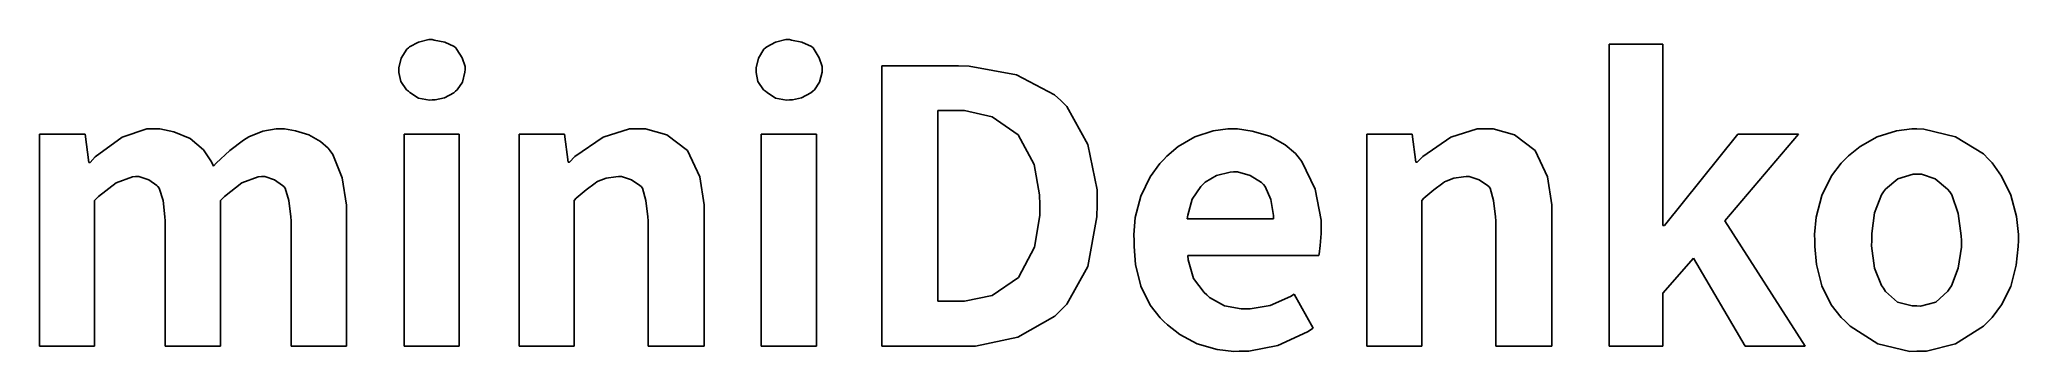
# Model space of a CAD drawing. Extents: x 0.27 to 4.92, y 0.18 to 0.91.
import ezdxf

# ---------------------------------------------------------------- set-up
doc = ezdxf.new("R2010")
doc.units = 0
doc.layers.get('0').update_dxf_attribs({"linetype": 'CONTINUOUS'})

msp = doc.modelspace()

# ---------------------------------------------------------------- linework, layer by layer
at = {"color": 204}
for p, q in [((1.11491, 0.868164), (1.12815, 0.888672)), ((1.12815, 0.888672), (1.13184, 0.891928)), ((1.13184, 0.891928), (1.1346, 0.894749)), ((1.1346, 0.894749), (1.15549, 0.905871)), ((1.15549, 0.905871), (1.17974, 0.911458)), ((1.17974, 0.911458), (1.18782, 0.911458)), ((1.18782, 0.911458), (1.19249, 0.910536)), ((1.19249, 0.910536), (1.21718, 0.905165)), ((1.21718, 0.905165), (1.23975, 0.895182)), ((1.23975, 0.895182), (1.24338, 0.891928)), ((1.24338, 0.891928), (1.24604, 0.888237)), ((1.24604, 0.888237), (1.25819, 0.868761)), ((1.95432, 0.868164), (1.96756, 0.888672)), ((1.96756, 0.888672), (1.97125, 0.891928)), ((1.97125, 0.891928), (1.97401, 0.894749)), ((1.97401, 0.894749), (1.9949, 0.905871)), ((1.9949, 0.905871), (2.01915, 0.911458)), ((2.01915, 0.911458), (2.02724, 0.911458)), ((2.02724, 0.911458), (2.0319, 0.910536)), ((2.0319, 0.910536), (2.05658, 0.905165)), ((2.05658, 0.905165), (2.07915, 0.895182)), ((2.07915, 0.895182), (2.08279, 0.891928)), ((2.08279, 0.891928), (2.08544, 0.888237)), ((2.08544, 0.888237), (2.0976, 0.868761)), ((3.9535, 0.19184), (3.9535, 0.901042)), ((3.9535, 0.901042), (4.08024, 0.901042)), ((4.08024, 0.901042), (4.08024, 0.474826)), ((1.10948, 0.845486), (1.11491, 0.868164)), ((1.1097, 0.841146), (1.10948, 0.845486)), ((1.1097, 0.834147), (1.1097, 0.841146)), ((1.25819, 0.868761), (1.26508, 0.84809)), ((1.26508, 0.841146), (1.26465, 0.835232)), ((1.26508, 0.84809), (1.26508, 0.841146)), ((1.94889, 0.845486), (1.95432, 0.868164)), ((1.94911, 0.841146), (1.94889, 0.845486)), ((1.94911, 0.834147), (1.94911, 0.841146)), ((2.0976, 0.868761), (2.10449, 0.84809)), ((2.10449, 0.841146), (2.10406, 0.835232)), ((2.10449, 0.84809), (2.10449, 0.841146)), ((2.24431, 0.19184), (2.24431, 0.849826)), ((2.24431, 0.849826), (2.42486, 0.849826)), ((2.42486, 0.849826), (2.44965, 0.849393)), ((2.44965, 0.849393), (2.56065, 0.828776)), ((1.11382, 0.813097), (1.1097, 0.834147)), ((1.12723, 0.793674), (1.11382, 0.813097)), ((1.13184, 0.790365), (1.12723, 0.793674)), ((1.24664, 0.793782), (1.24295, 0.790365)), ((1.2589, 0.811957), (1.24664, 0.793782)), ((1.26465, 0.835232), (1.2589, 0.811957)), ((1.95324, 0.813097), (1.94911, 0.834147)), ((1.96664, 0.793674), (1.95324, 0.813097)), ((1.97125, 0.790365), (1.96664, 0.793674)), ((2.08604, 0.793782), (2.08236, 0.790365)), ((2.09831, 0.811957), (2.08604, 0.793782)), ((2.10406, 0.835232), (2.09831, 0.811957)), ((2.56065, 0.828776), (2.65061, 0.781847)), ((1.13552, 0.787001), (1.13184, 0.790365)), ((1.15544, 0.773981), (1.13552, 0.787001)), ((1.18121, 0.76926), (1.15544, 0.773981)), ((1.18782, 0.769965), (1.18121, 0.76926)), ((1.19504, 0.769965), (1.18782, 0.769965)), ((1.21669, 0.774903), (1.19504, 0.769965)), ((1.23834, 0.786893), (1.21669, 0.774903)), ((1.24295, 0.790365), (1.23834, 0.786893)), ((1.97493, 0.787001), (1.97125, 0.790365)), ((1.99485, 0.773981), (1.97493, 0.787001)), ((2.02061, 0.76926), (1.99485, 0.773981)), ((2.02724, 0.769965), (2.02061, 0.76926)), ((2.03444, 0.769965), (2.02724, 0.769965)), ((2.0561, 0.774903), (2.03444, 0.769965)), ((2.07775, 0.786893), (2.0561, 0.774903)), ((2.08236, 0.790365), (2.07775, 0.786893)), ((2.41704, 0.744792), (2.37625, 0.744792)), ((2.37625, 0.744792), (2.37625, 0.297743)), ((2.43864, 0.744792), (2.41704, 0.744792)), ((2.50358, 0.730414), (2.43864, 0.744792)), ((2.65061, 0.781847), (2.66488, 0.768229)), ((2.66488, 0.768229), (2.67899, 0.754069)), ((2.67899, 0.754069), (2.72879, 0.665365)), ((0.458822, 0.6824), (0.517253, 0.702257)), ((0.517253, 0.702257), (0.536783, 0.702257)), ((0.536783, 0.702257), (0.547851, 0.70166)), ((0.547851, 0.70166), (0.580892, 0.695313)), ((0.789387, 0.696343), (0.821289, 0.702257)), ((0.821289, 0.702257), (0.831922, 0.702257)), ((0.831922, 0.702257), (0.840549, 0.70166)), ((0.840549, 0.70166), (0.866374, 0.697537)), ((1.5899, 0.682508), (1.65158, 0.702257)), ((1.65158, 0.702257), (1.67219, 0.702257)), ((1.67219, 0.702257), (1.68901, 0.701714)), ((1.68901, 0.701714), (1.73926, 0.68826)), ((2.56511, 0.687935), (2.50358, 0.730414)), ((3.02311, 0.697374), (3.05746, 0.702257)), ((3.05746, 0.702257), (3.06896, 0.702257)), ((3.06896, 0.702257), (3.08051, 0.70166)), ((3.08051, 0.70166), (3.11501, 0.696669)), ((3.58214, 0.682508), (3.64382, 0.702257)), ((3.64382, 0.702257), (3.66444, 0.702257)), ((3.66444, 0.702257), (3.68126, 0.701714)), ((3.68126, 0.701714), (3.7315, 0.68826)), ((4.62901, 0.697428), (4.66499, 0.702257)), ((4.66499, 0.702257), (4.67697, 0.702257)), ((4.67697, 0.702257), (4.69325, 0.701389)), ((4.69325, 0.701389), (4.76801, 0.68316)), ((0.265082, 0.19184), (0.265082, 0.689236)), ((0.265082, 0.689236), (0.371853, 0.689236)), ((0.371853, 0.689236), (0.380533, 0.623264)), ((0.395833, 0.636393), (0.458822, 0.6824)), ((0.580892, 0.695313), (0.619032, 0.679036)), ((0.619032, 0.679036), (0.650282, 0.652453)), ((0.650282, 0.652453), (0.669433, 0.624675)), ((0.712185, 0.650825), (0.744575, 0.675456)), ((0.744575, 0.675456), (0.75076, 0.679254)), ((0.75076, 0.679254), (0.756836, 0.682997)), ((0.756836, 0.682997), (0.789387, 0.696343)), ((0.866374, 0.697537), (0.897949, 0.687935)), ((0.897949, 0.687935), (0.925456, 0.672472)), ((0.925456, 0.672472), (0.943143, 0.656467)), ((0.943143, 0.656467), (0.947808, 0.650174)), ((1.12185, 0.19184), (1.12185, 0.689236)), ((1.12185, 0.689236), (1.25119, 0.689236)), ((1.25119, 0.689236), (1.25119, 0.19184)), ((1.39182, 0.19184), (1.39182, 0.689236)), ((1.39182, 0.689236), (1.49858, 0.689236)), ((1.49858, 0.689236), (1.50726, 0.624132)), ((1.52333, 0.637044), (1.5899, 0.682508)), ((1.73926, 0.68826), (1.7876, 0.650825)), ((1.96126, 0.19184), (1.96126, 0.689236)), ((1.96126, 0.689236), (2.0906, 0.689236)), ((2.0906, 0.689236), (2.0906, 0.19184)), ((2.60226, 0.618599), (2.56511, 0.687935)), ((2.72879, 0.665365), (2.75037, 0.558919)), ((2.91396, 0.637858), (2.94069, 0.660265)), ((2.94069, 0.660265), (2.97999, 0.68316)), ((2.97999, 0.68316), (3.02311, 0.697374)), ((3.11501, 0.696669), (3.15647, 0.684462)), ((3.15647, 0.684462), (3.19271, 0.66466)), ((3.19271, 0.66466), (3.21647, 0.64426)), ((3.38406, 0.19184), (3.38406, 0.689236)), ((3.38406, 0.689236), (3.49083, 0.689236)), ((3.49083, 0.689236), (3.49951, 0.624132)), ((3.51557, 0.637044), (3.58214, 0.682508)), ((3.7315, 0.68826), (3.77983, 0.650825)), ((4.08371, 0.474826), (4.25646, 0.689236)), ((4.39882, 0.689236), (4.22607, 0.486111)), ((4.25646, 0.689236), (4.39882, 0.689236)), ((4.51606, 0.638997), (4.5434, 0.660807)), ((4.5434, 0.660807), (4.5841, 0.683322)), ((4.5841, 0.683322), (4.62901, 0.697428)), ((4.76801, 0.68316), (4.83365, 0.642958)), ((0.380533, 0.623264), (0.384006, 0.623264)), ((0.384006, 0.623264), (0.395833, 0.636393)), ((0.669433, 0.624675), (0.673936, 0.614583)), ((0.673936, 0.614583), (0.680012, 0.621039)), ((0.680012, 0.621039), (0.712185, 0.650825)), ((0.947808, 0.650174), (0.953993, 0.641493)), ((0.953993, 0.641493), (0.9764, 0.587022)), ((1.50726, 0.624132), (1.51074, 0.624132)), ((1.51074, 0.624132), (1.52333, 0.637044)), ((1.7876, 0.650825), (1.81685, 0.588976)), ((2.6154, 0.54731), (2.60226, 0.618599)), ((2.87543, 0.589626), (2.89757, 0.620281)), ((2.89757, 0.620281), (2.90619, 0.62934)), ((2.90619, 0.62934), (2.91396, 0.637858)), ((3.21647, 0.64426), (3.22304, 0.636285)), ((3.22304, 0.636285), (3.23139, 0.625325)), ((3.23139, 0.625325), (3.26269, 0.560112)), ((3.49951, 0.624132), (3.50299, 0.624132)), ((3.50299, 0.624132), (3.51557, 0.637044)), ((3.77983, 0.650825), (3.80908, 0.588976)), ((4.47661, 0.591308), (4.49929, 0.621744)), ((4.49929, 0.621744), (4.50814, 0.630643)), ((4.50814, 0.630643), (4.51606, 0.638997)), ((4.83365, 0.642958), (4.84538, 0.631076)), ((4.84538, 0.631076), (4.85379, 0.621907)), ((4.85379, 0.621907), (4.87576, 0.591254)), ((0.444824, 0.574978), (0.403375, 0.543294)), ((0.48329, 0.589518), (0.444824, 0.574978)), ((0.490776, 0.590278), (0.48329, 0.589518)), ((0.498426, 0.590278), (0.490776, 0.590278)), ((0.521485, 0.582628), (0.498426, 0.590278)), ((0.540365, 0.569282), (0.521485, 0.582628)), ((0.543294, 0.566407), (0.540365, 0.569282)), ((0.546115, 0.562446), (0.543294, 0.566407)), ((0.555393, 0.534071), (0.546115, 0.562446)), ((0.740289, 0.574978), (0.699382, 0.543294)), ((0.778971, 0.589518), (0.740289, 0.574978)), ((0.786783, 0.590278), (0.778971, 0.589518)), ((0.794325, 0.590278), (0.786783, 0.590278)), ((0.816949, 0.582628), (0.794325, 0.590278)), ((0.835992, 0.569282), (0.816949, 0.582628)), ((0.839301, 0.566407), (0.835992, 0.569282)), ((0.842122, 0.562446), (0.839301, 0.566407)), ((0.850857, 0.534071), (0.842122, 0.562446)), ((0.9764, 0.587022), (0.986436, 0.523058)), ((1.54969, 0.558594), (1.52636, 0.538954)), ((1.57058, 0.574219), (1.54969, 0.558594)), ((1.57454, 0.577257), (1.57058, 0.574219)), ((1.57824, 0.579428), (1.57454, 0.577257)), ((1.59674, 0.585829), (1.57824, 0.579428)), ((1.61951, 0.589518), (1.59674, 0.585829)), ((1.62532, 0.590278), (1.61951, 0.589518)), ((1.63297, 0.590278), (1.62532, 0.590278)), ((1.65608, 0.582628), (1.63297, 0.590278)), ((1.67551, 0.569282), (1.65608, 0.582628)), ((1.67914, 0.566407), (1.67551, 0.569282)), ((1.68186, 0.562446), (1.67914, 0.566407)), ((1.68983, 0.534071), (1.68186, 0.562446)), ((1.81685, 0.588976), (1.82671, 0.523546)), ((2.75037, 0.558919), (2.75037, 0.523438)), ((2.85297, 0.544054), (2.87543, 0.589626)), ((2.99388, 0.56684), (2.97407, 0.536675)), ((2.99951, 0.572049), (2.99388, 0.56684)), ((3.00456, 0.576824), (2.99951, 0.572049)), ((3.03136, 0.592774), (3.00456, 0.576824)), ((3.06315, 0.600206), (3.03136, 0.592774)), ((3.07069, 0.600694), (3.06315, 0.600206)), ((3.08062, 0.600694), (3.07069, 0.600694)), ((3.11051, 0.592828), (3.08062, 0.600694)), ((3.13661, 0.576064), (3.11051, 0.592828)), ((3.14144, 0.571615), (3.13661, 0.576064)), ((3.1454, 0.566786), (3.14144, 0.571615)), ((3.15853, 0.535915), (3.1454, 0.566786)), ((3.26269, 0.560112), (3.27729, 0.487685)), ((3.54194, 0.558594), (3.51861, 0.538954)), ((3.56282, 0.574219), (3.54194, 0.558594)), ((3.56679, 0.577257), (3.56282, 0.574219)), ((3.57047, 0.579428), (3.56679, 0.577257)), ((3.58897, 0.585829), (3.57047, 0.579428)), ((3.61176, 0.589518), (3.58897, 0.585829)), ((3.61757, 0.590278), (3.61176, 0.589518)), ((3.62522, 0.590278), (3.61757, 0.590278)), ((3.64833, 0.582628), (3.62522, 0.590278)), ((3.66775, 0.569282), (3.64833, 0.582628)), ((3.67139, 0.566407), (3.66775, 0.569282)), ((3.6741, 0.562446), (3.67139, 0.566407)), ((3.68207, 0.534071), (3.6741, 0.562446)), ((3.80908, 0.588976), (3.81896, 0.523546)), ((4.45361, 0.545682), (4.47661, 0.591308)), ((4.60346, 0.560764), (4.59885, 0.553819)), ((4.63211, 0.584961), (4.60346, 0.560764)), ((4.66851, 0.595432), (4.63211, 0.584961)), ((4.67697, 0.595486), (4.66851, 0.595432)), ((4.68782, 0.595486), (4.67697, 0.595486)), ((4.72038, 0.584961), (4.68782, 0.595486)), ((4.74935, 0.56071), (4.72038, 0.584961)), ((4.75467, 0.553819), (4.74935, 0.56071)), ((4.87576, 0.591254), (4.89779, 0.546658)), ((0.403375, 0.543294), (0.394422, 0.533854)), ((0.394422, 0.533854), (0.394422, 0.19184)), ((0.559842, 0.495335), (0.555393, 0.534071)), ((0.699382, 0.543294), (0.690429, 0.533854)), ((0.690429, 0.533854), (0.690429, 0.19184)), ((0.855469, 0.495335), (0.850857, 0.534071)), ((0.986436, 0.523058), (0.986436, 0.501736)), ((1.52636, 0.538954), (1.52115, 0.533854)), ((1.52115, 0.533854), (1.52115, 0.19184)), ((1.69456, 0.495335), (1.68983, 0.534071)), ((1.82671, 0.523546), (1.82671, 0.501736)), ((2.61583, 0.523438), (2.6154, 0.54731)), ((2.61583, 0.498699), (2.61583, 0.523438)), ((2.75037, 0.523438), (2.75006, 0.495389)), ((2.83985, 0.493869), (2.85297, 0.544054)), ((2.97407, 0.536675), (2.96332, 0.499294)), ((3.16476, 0.498589), (3.15853, 0.535915)), ((3.51861, 0.538954), (3.5134, 0.533854)), ((3.5134, 0.533854), (3.5134, 0.19184)), ((3.68679, 0.495335), (3.68207, 0.534071)), ((3.81896, 0.523546), (3.81896, 0.501736)), ((4.44015, 0.4949), (4.45361, 0.545682)), ((4.59369, 0.546821), (4.57721, 0.504449)), ((4.59885, 0.553819), (4.59369, 0.546821)), ((4.75922, 0.546875), (4.75467, 0.553819)), ((4.77403, 0.503039), (4.75922, 0.546875)), ((4.89779, 0.546658), (4.91114, 0.496582)), ((0.560221, 0.486111), (0.559842, 0.495335)), ((0.560221, 0.19184), (0.560221, 0.486111)), ((0.856228, 0.486111), (0.855469, 0.495335)), ((0.856228, 0.19184), (0.856228, 0.486111)), ((0.986436, 0.501736), (0.986436, 0.19184)), ((1.69564, 0.486111), (1.69456, 0.495335)), ((1.69564, 0.19184), (1.69564, 0.486111)), ((1.82671, 0.501736), (1.82671, 0.19184)), ((2.60319, 0.424317), (2.61583, 0.498699)), ((2.75006, 0.495389), (2.72862, 0.379015)), ((2.83649, 0.453504), (2.83985, 0.493869)), ((2.96332, 0.499294), (2.96218, 0.490451)), ((2.96218, 0.490451), (3.16531, 0.490451)), ((3.16531, 0.490451), (3.16476, 0.498589)), ((3.27729, 0.487685), (3.27729, 0.463542)), ((3.68788, 0.486111), (3.68679, 0.495335)), ((3.68788, 0.19184), (3.68788, 0.486111)), ((3.81896, 0.501736), (3.81896, 0.19184)), ((4.08024, 0.474826), (4.08371, 0.474826)), ((4.22607, 0.486111), (4.41444, 0.19184)), ((4.43668, 0.453722), (4.44015, 0.4949)), ((4.57721, 0.504449), (4.57107, 0.456218)), ((4.78125, 0.451118), (4.77403, 0.503039)), ((4.91114, 0.496582), (4.91569, 0.454264)), ((2.56565, 0.353082), (2.60319, 0.424317)), ((2.83718, 0.440104), (2.83649, 0.453504)), ((2.83718, 0.42589), (2.83718, 0.440104)), ((2.84099, 0.383192), (2.83718, 0.42589)), ((3.27485, 0.428276), (3.27219, 0.407878)), ((3.27669, 0.456381), (3.27485, 0.428276)), ((3.27729, 0.463542), (3.27669, 0.456381)), ((4.43739, 0.440104), (4.43668, 0.453722)), ((4.43739, 0.426053), (4.43739, 0.440104)), ((4.44119, 0.383843), (4.43739, 0.426053)), ((4.57107, 0.440104), (4.57053, 0.427246)), ((4.57053, 0.427246), (4.57721, 0.374892)), ((4.57107, 0.456218), (4.57107, 0.440104)), ((4.77403, 0.375054), (4.78201, 0.423882)), ((4.78201, 0.440104), (4.78125, 0.451118)), ((4.78201, 0.423882), (4.78201, 0.440104)), ((4.91547, 0.425672), (4.91075, 0.382324)), ((4.91569, 0.440104), (4.91547, 0.425672)), ((4.91569, 0.454264), (4.91569, 0.440104)), ((2.72862, 0.379015), (2.67947, 0.290582)), ((2.85319, 0.332357), (2.84099, 0.383192)), ((3.27121, 0.404514), (2.96392, 0.404514)), ((2.96392, 0.404514), (2.96414, 0.394206)), ((2.96414, 0.394206), (2.97732, 0.350911)), ((3.27219, 0.407878), (3.27121, 0.404514)), ((4.15229, 0.398438), (4.08024, 0.315972)), ((4.27382, 0.19184), (4.15229, 0.398438)), ((4.45344, 0.333333), (4.44119, 0.383843)), ((4.57721, 0.374892), (4.59418, 0.334581)), ((4.75846, 0.333658), (4.77403, 0.375054)), ((4.91075, 0.382324), (4.89763, 0.332249)), ((2.50347, 0.310656), (2.56565, 0.353082)), ((2.875, 0.287924), (2.85319, 0.332357)), ((2.97732, 0.350911), (3.00244, 0.317492)), ((4.47537, 0.2889), (4.45344, 0.333333)), ((4.59418, 0.334581), (4.59885, 0.327692)), ((4.59885, 0.327692), (4.60297, 0.319933)), ((4.75011, 0.320856), (4.75467, 0.327692)), ((4.75467, 0.327692), (4.75846, 0.333658)), ((4.89763, 0.332249), (4.87592, 0.288846)), ((2.37625, 0.297743), (2.41704, 0.297743)), ((2.41704, 0.297743), (2.43853, 0.29731)), ((2.43853, 0.29731), (2.50347, 0.310656)), ((2.67947, 0.290582), (2.66531, 0.276476)), ((2.89828, 0.258301), (2.875, 0.287924)), ((3.00244, 0.317492), (3.00863, 0.312067)), ((3.00863, 0.312067), (3.0146, 0.305881)), ((3.0146, 0.305881), (3.05007, 0.286513)), ((3.05007, 0.286513), (3.08897, 0.279514)), ((3.08897, 0.279514), (3.10194, 0.279514)), ((3.10194, 0.279514), (3.11046, 0.279189)), ((3.11046, 0.279189), (3.15701, 0.287651)), ((3.15701, 0.287651), (3.20481, 0.308485)), ((3.20481, 0.308485), (3.21392, 0.314236)), ((3.21392, 0.314236), (3.25819, 0.234375)), ((4.08024, 0.315972), (4.08024, 0.19184)), ((4.49886, 0.259224), (4.47537, 0.2889)), ((4.60297, 0.319933), (4.63146, 0.29541)), ((4.63146, 0.29541), (4.66558, 0.286458)), ((4.66558, 0.286458), (4.67697, 0.286458)), ((4.67697, 0.286458), (4.68528, 0.285536)), ((4.68528, 0.285536), (4.7214, 0.295356)), ((4.7214, 0.295356), (4.75011, 0.320856)), ((4.87592, 0.288846), (4.85389, 0.259494)), ((2.65099, 0.262261), (2.56418, 0.212836)), ((2.66531, 0.276476), (2.65099, 0.262261)), ((2.9075, 0.25), (2.89828, 0.258301)), ((2.91596, 0.241536), (2.9075, 0.25)), ((2.9445, 0.219185), (2.91596, 0.241536)), ((3.25819, 0.234375), (3.24501, 0.225206)), ((4.50814, 0.250868), (4.49886, 0.259224)), ((4.51992, 0.23904), (4.50814, 0.250868)), ((4.58556, 0.197319), (4.51992, 0.23904)), ((4.83344, 0.238715), (4.76774, 0.197049)), ((4.84538, 0.250868), (4.83344, 0.238715)), ((4.85389, 0.259494), (4.84538, 0.250868)), ((0.394422, 0.19184), (0.265082, 0.19184)), ((0.690429, 0.19184), (0.560221, 0.19184)), ((0.986436, 0.19184), (0.856228, 0.19184)), ((1.25119, 0.19184), (1.12185, 0.19184)), ((1.52115, 0.19184), (1.39182, 0.19184)), ((1.82671, 0.19184), (1.69564, 0.19184)), ((2.0906, 0.19184), (1.96126, 0.19184)), ((2.43181, 0.19184), (2.24431, 0.19184)), ((2.4649, 0.19184), (2.43181, 0.19184)), ((2.56418, 0.212836), (2.4649, 0.19184)), ((2.98579, 0.197103), (2.9445, 0.219185)), ((3.03222, 0.183865), (2.98579, 0.197103)), ((3.17546, 0.193251), (3.10726, 0.179688)), ((3.24501, 0.225206), (3.17546, 0.193251)), ((3.5134, 0.19184), (3.38406, 0.19184)), ((3.81896, 0.19184), (3.68788, 0.19184)), ((4.08024, 0.19184), (3.9535, 0.19184)), ((4.41444, 0.19184), (4.27382, 0.19184)), ((4.66054, 0.179579), (4.58556, 0.197319)), ((4.76774, 0.197049), (4.69965, 0.179688)), ((3.0715, 0.179633), (3.03222, 0.183865)), ((3.08458, 0.179688), (3.0715, 0.179633)), ((3.10726, 0.179688), (3.08458, 0.179688)), ((4.67697, 0.179688), (4.66054, 0.179579)), ((4.69965, 0.179688), (4.67697, 0.179688))]:
    msp.add_line(p, q, dxfattribs=at)

doc.saveas('drawing.dxf')
